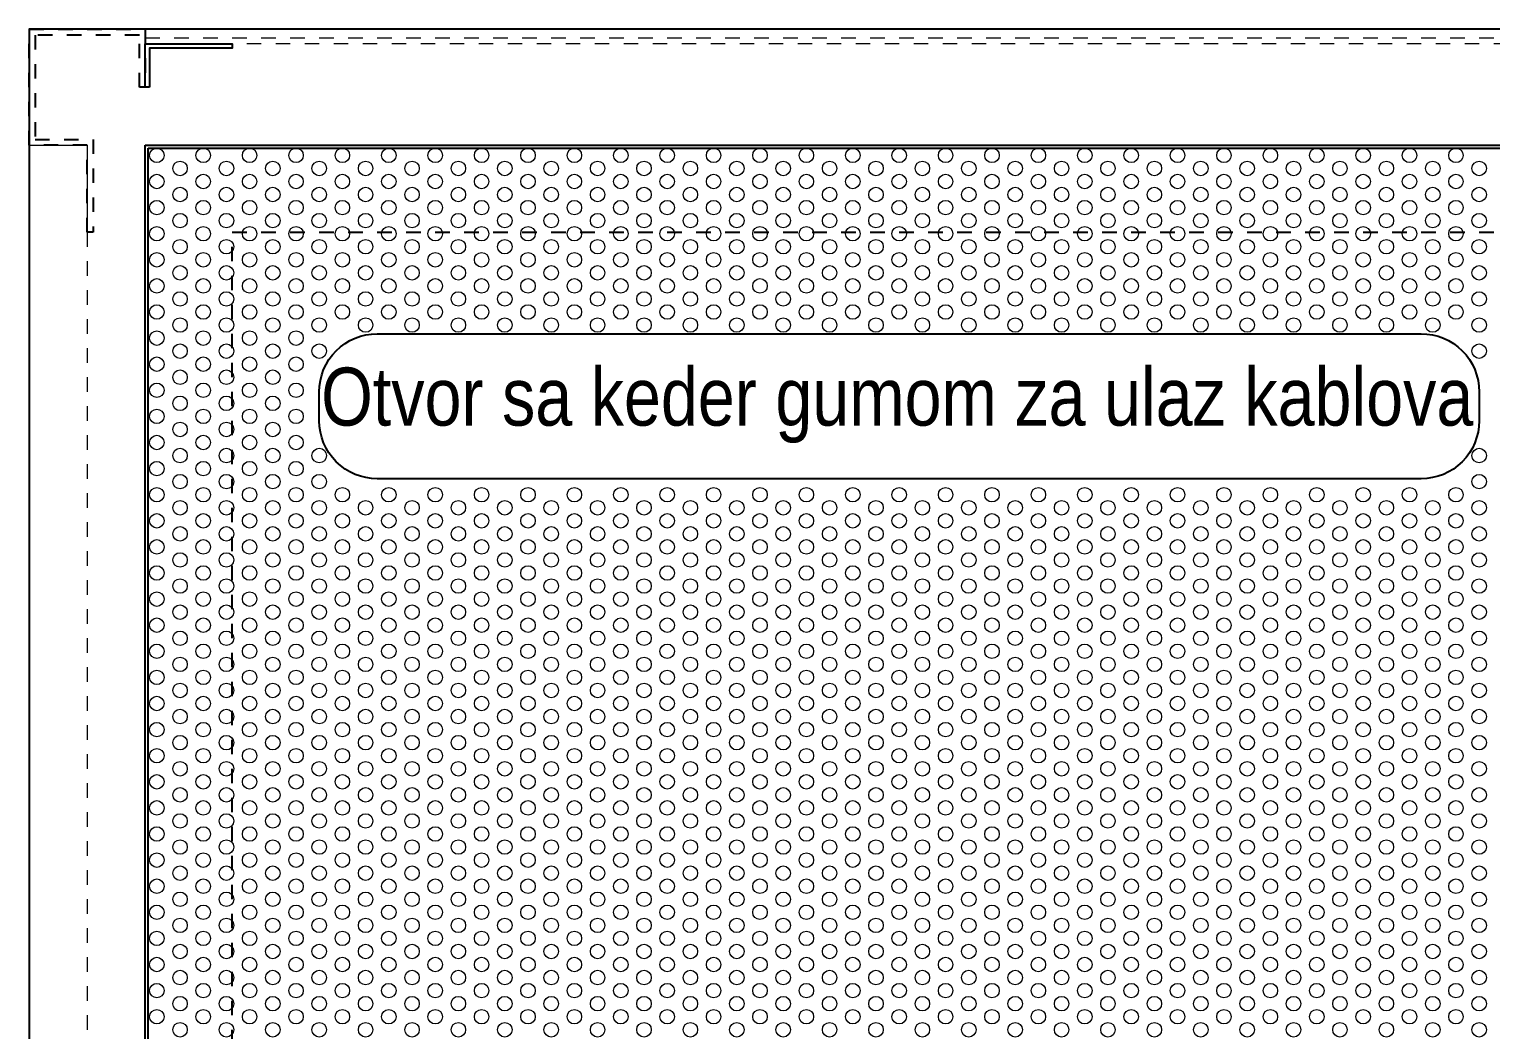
# Model space of a CAD drawing. Header units: millimetres. Extents: x 9130 to 9550, y -18883 to -17651.
# Drawn here: x 9470.9 to 9521.3, y -18787 to -18752.5 of the extents above; entities that cross this region are included whole.
import ezdxf

# ---------------------------------------------------------------- set-up
doc = ezdxf.new("R2010")
doc.units = ezdxf.units.MM
doc.linetypes.add('EPL_DASH', pattern=[1, 0.5, -0.5])
doc.layers.add('00 uvodnice', color=82, linetype='Continuous')
doc.layers.add('02-MODULI', color=7, linetype='Continuous')
doc.layers.add('PDF14_Geometry', color=7, linetype='Continuous', true_color=0x58595a)
doc.styles.add('ARIAL NARROW', font='ARIALN.TTF')

msp = doc.modelspace()

# ---------------------------------------------------------------- linework, layer by layer
at = {"color": 4, "linetype": 'EPL_DASH'}
msp.add_lwpolyline([(9470.852, -18752.5111), (9474.852, -18752.5111), (9474.852, -18754.5111), (9474.652, -18754.5111), (9474.652, -18752.7111), (9471.052, -18752.7111), (9471.052, -18756.3111), (9473.052, -18756.3111), (9473.052, -18759.5111), (9472.852, -18759.5111), (9472.852, -18756.5111), (9470.852, -18756.5111), (9470.852, -18752.5111)], dxfattribs=at)
at = {"color": 5, "linetype": 'EPL_DASH', "lineweight": 15}
for points in [[(9474.852, -18752.8111), (9526.852, -18752.8111), (9526.852, -18753.0111), (9474.852, -18753.0111)], [(9470.852, -18808.5111), (9470.852, -18756.5111), (9472.852, -18756.5111), (9472.852, -18808.5111)]]:
    msp.add_lwpolyline(points, close=True, dxfattribs=at)
at = {"color": 4}
msp.add_lwpolyline([(9475.002, -18754.5111), (9474.852, -18754.5111), (9474.852, -18753.0111), (9477.852, -18753.0111), (9477.852, -18753.1611), (9475.002, -18753.1611)], close=True, dxfattribs=at)
at = {"color": 5, "linetype": 'Continuous'}
for points in [[(9474.852, -18756.5111), (9526.852, -18756.5111), (9526.852, -18808.5111), (9474.852, -18808.5111)], [(9474.952, -18756.6111), (9526.752, -18756.6111), (9526.752, -18808.4111), (9474.952, -18808.4111)]]:
    msp.add_lwpolyline(points, close=True, dxfattribs=at)
at = {"color": 5, "linetype": 'EPL_DASH'}
msp.add_lwpolyline([(9477.852, -18759.5111), (9523.852, -18759.5111), (9523.852, -18805.5111), (9477.852, -18805.5111)], close=True, dxfattribs=at)
at = {"color": 4}
msp.add_lwpolyline([(9482.852, -18763.0111), (9518.852, -18763.0111, -0.4142136), (9520.852, -18765.0111), (9520.852, -18766.0111, -0.4142136), (9518.852, -18768.0111), (9482.852, -18768.0111, -0.4142136), (9480.852, -18766.0111), (9480.852, -18765.0111, -0.4142136)], format="xyb", close=True, dxfattribs=at)
at = {"layer": '00 uvodnice', "color": 5, "linetype": 'Continuous'}
msp.add_lwpolyline([(9470.852, -18812.5111), (9530.852, -18812.5111), (9530.852, -18752.5111), (9470.852, -18752.5111), (9470.852, -18810.5111)], dxfattribs=at)
at = {"layer": 'PDF14_Geometry', "lineweight": 5}
for centre in [(9475.252, -18756.8611), (9476.852, -18756.8611), (9478.452, -18756.8611), (9480.052, -18756.8611), (9481.652, -18756.8611), (9483.252, -18756.8611), (9484.852, -18756.8611), (9486.452, -18756.8611), (9488.052, -18756.8611), (9489.652, -18756.8611), (9491.252, -18756.8611), (9492.852, -18756.8611), (9494.452, -18756.8611), (9496.052, -18756.8611), (9497.652, -18756.8611), (9499.252, -18756.8611), (9500.852, -18756.8611), (9502.452, -18756.8611), (9504.052, -18756.8611), (9505.652, -18756.8611), (9507.252, -18756.8611), (9508.852, -18756.8611), (9510.452, -18756.8611), (9512.052, -18756.8611), (9513.652, -18756.8611), (9515.252, -18756.8611), (9516.852, -18756.8611), (9518.452, -18756.8611), (9520.052, -18756.8611), (9476.052, -18757.3111), (9477.652, -18757.3111), (9479.252, -18757.3111), (9480.852, -18757.3111), (9482.452, -18757.3111), (9484.052, -18757.3111), (9485.652, -18757.3111), (9487.252, -18757.3111), (9488.852, -18757.3111), (9490.452, -18757.3111), (9492.052, -18757.3111), (9493.652, -18757.3111), (9495.252, -18757.3111), (9496.852, -18757.3111), (9498.452, -18757.3111), (9500.052, -18757.3111), (9501.652, -18757.3111), (9503.252, -18757.3111), (9504.852, -18757.3111), (9506.452, -18757.3111), (9508.052, -18757.3111), (9509.652, -18757.3111), (9511.252, -18757.3111), (9512.852, -18757.3111), (9514.452, -18757.3111), (9516.052, -18757.3111), (9517.652, -18757.3111), (9519.252, -18757.3111), (9520.852, -18757.3111), (9475.252, -18757.7611), (9476.852, -18757.7611), (9478.452, -18757.7611), (9480.052, -18757.7611), (9481.652, -18757.7611), (9483.252, -18757.7611), (9484.852, -18757.7611), (9486.452, -18757.7611), (9488.052, -18757.7611), (9489.652, -18757.7611), (9491.252, -18757.7611), (9492.852, -18757.7611), (9494.452, -18757.7611), (9496.052, -18757.7611), (9497.652, -18757.7611), (9499.252, -18757.7611), (9500.852, -18757.7611), (9502.452, -18757.7611), (9504.052, -18757.7611), (9505.652, -18757.7611), (9507.252, -18757.7611), (9508.852, -18757.7611), (9510.452, -18757.7611), (9512.052, -18757.7611), (9513.652, -18757.7611), (9515.252, -18757.7611), (9516.852, -18757.7611), (9518.452, -18757.7611), (9520.052, -18757.7611), (9476.052, -18758.2111), (9477.652, -18758.2111), (9479.252, -18758.2111), (9480.852, -18758.2111), (9482.452, -18758.2111), (9484.052, -18758.2111), (9485.652, -18758.2111), (9487.252, -18758.2111), (9488.852, -18758.2111), (9490.452, -18758.2111), (9492.052, -18758.2111), (9493.652, -18758.2111), (9495.252, -18758.2111), (9496.852, -18758.2111), (9498.452, -18758.2111), (9500.052, -18758.2111), (9501.652, -18758.2111), (9503.252, -18758.2111), (9504.852, -18758.2111), (9506.452, -18758.2111), (9508.052, -18758.2111), (9509.652, -18758.2111), (9511.252, -18758.2111), (9512.852, -18758.2111), (9514.452, -18758.2111), (9516.052, -18758.2111), (9517.652, -18758.2111), (9519.252, -18758.2111), (9520.852, -18758.2111), (9475.252, -18758.6611), (9476.052, -18759.1111), (9476.852, -18758.6611), (9477.652, -18759.1111), (9478.452, -18758.6611), (9479.252, -18759.1111), (9480.052, -18758.6611), (9480.852, -18759.1111), (9481.652, -18758.6611), (9482.452, -18759.1111), (9483.252, -18758.6611), (9484.052, -18759.1111), (9484.852, -18758.6611), (9485.652, -18759.1111), (9486.452, -18758.6611), (9487.252, -18759.1111), (9488.052, -18758.6611), (9488.852, -18759.1111), (9489.652, -18758.6611), (9490.452, -18759.1111), (9491.252, -18758.6611), (9492.052, -18759.1111), (9492.852, -18758.6611), (9493.652, -18759.1111), (9494.452, -18758.6611), (9495.252, -18759.1111), (9496.052, -18758.6611), (9496.852, -18759.1111), (9497.652, -18758.6611), (9498.452, -18759.1111), (9499.252, -18758.6611), (9500.052, -18759.1111), (9500.852, -18758.6611), (9501.652, -18759.1111), (9502.452, -18758.6611), (9503.252, -18759.1111), (9504.052, -18758.6611), (9504.852, -18759.1111), (9505.652, -18758.6611), (9506.452, -18759.1111), (9507.252, -18758.6611), (9508.052, -18759.1111), (9508.852, -18758.6611), (9509.652, -18759.1111), (9510.452, -18758.6611), (9511.252, -18759.1111), (9512.052, -18758.6611), (9512.852, -18759.1111), (9513.652, -18758.6611), (9514.452, -18759.1111), (9515.252, -18758.6611), (9516.052, -18759.1111), (9516.852, -18758.6611), (9517.652, -18759.1111), (9518.452, -18758.6611), (9519.252, -18759.1111), (9520.052, -18758.6611), (9520.852, -18759.1111), (9475.252, -18759.5611), (9476.852, -18759.5611), (9478.452, -18759.5611), (9480.052, -18759.5611), (9481.652, -18759.5611), (9483.252, -18759.5611), (9484.852, -18759.5611), (9486.452, -18759.5611), (9488.052, -18759.5611), (9489.652, -18759.5611), (9491.252, -18759.5611), (9492.852, -18759.5611), (9494.452, -18759.5611), (9496.052, -18759.5611), (9497.652, -18759.5611), (9499.252, -18759.5611), (9500.852, -18759.5611), (9502.452, -18759.5611), (9504.052, -18759.5611), (9505.652, -18759.5611), (9507.252, -18759.5611), (9508.852, -18759.5611), (9510.452, -18759.5611), (9512.052, -18759.5611), (9513.652, -18759.5611), (9515.252, -18759.5611), (9516.852, -18759.5611), (9518.452, -18759.5611), (9520.052, -18759.5611), (9476.052, -18760.0111), (9477.652, -18760.0111), (9479.252, -18760.0111), (9480.852, -18760.0111), (9482.452, -18760.0111), (9484.052, -18760.0111), (9485.652, -18760.0111), (9487.252, -18760.0111), (9488.852, -18760.0111), (9490.452, -18760.0111), (9492.052, -18760.0111), (9493.652, -18760.0111), (9495.252, -18760.0111), (9496.852, -18760.0111), (9498.452, -18760.0111), (9500.052, -18760.0111), (9501.652, -18760.0111), (9503.252, -18760.0111), (9504.852, -18760.0111), (9506.452, -18760.0111), (9508.052, -18760.0111), (9509.652, -18760.0111), (9511.252, -18760.0111), (9512.852, -18760.0111), (9514.452, -18760.0111), (9516.052, -18760.0111), (9517.652, -18760.0111), (9519.252, -18760.0111), (9520.852, -18760.0111), (9475.252, -18760.4611), (9476.852, -18760.4611), (9478.452, -18760.4611), (9480.052, -18760.4611), (9481.652, -18760.4611), (9483.252, -18760.4611), (9484.852, -18760.4611), (9486.452, -18760.4611), (9488.052, -18760.4611), (9489.652, -18760.4611), (9491.252, -18760.4611), (9492.852, -18760.4611), (9494.452, -18760.4611), (9496.052, -18760.4611), (9497.652, -18760.4611), (9499.252, -18760.4611), (9500.852, -18760.4611), (9502.452, -18760.4611), (9504.052, -18760.4611), (9505.652, -18760.4611), (9507.252, -18760.4611), (9508.852, -18760.4611), (9510.452, -18760.4611), (9512.052, -18760.4611), (9513.652, -18760.4611), (9515.252, -18760.4611), (9516.852, -18760.4611), (9518.452, -18760.4611), (9520.052, -18760.4611), (9476.052, -18760.9111), (9477.652, -18760.9111), (9479.252, -18760.9111), (9480.852, -18760.9111), (9482.452, -18760.9111), (9484.052, -18760.9111), (9485.652, -18760.9111), (9487.252, -18760.9111), (9488.852, -18760.9111), (9490.452, -18760.9111), (9492.052, -18760.9111), (9493.652, -18760.9111), (9495.252, -18760.9111), (9496.852, -18760.9111), (9498.452, -18760.9111), (9500.052, -18760.9111), (9501.652, -18760.9111), (9503.252, -18760.9111), (9504.852, -18760.9111), (9506.452, -18760.9111), (9508.052, -18760.9111), (9509.652, -18760.9111), (9511.252, -18760.9111), (9512.852, -18760.9111), (9514.452, -18760.9111), (9516.052, -18760.9111), (9517.652, -18760.9111), (9519.252, -18760.9111), (9520.852, -18760.9111), (9475.252, -18761.3611), (9476.852, -18761.3611), (9478.452, -18761.3611), (9480.052, -18761.3611), (9481.652, -18761.3611), (9483.252, -18761.3611), (9484.852, -18761.3611), (9486.452, -18761.3611), (9488.052, -18761.3611), (9489.652, -18761.3611), (9491.252, -18761.3611), (9492.852, -18761.3611), (9494.452, -18761.3611), (9496.052, -18761.3611), (9497.652, -18761.3611), (9499.252, -18761.3611), (9500.852, -18761.3611), (9502.452, -18761.3611), (9504.052, -18761.3611), (9505.652, -18761.3611), (9507.252, -18761.3611), (9508.852, -18761.3611), (9510.452, -18761.3611), (9512.052, -18761.3611), (9513.652, -18761.3611), (9515.252, -18761.3611), (9516.852, -18761.3611), (9518.452, -18761.3611), (9520.052, -18761.3611), (9476.052, -18761.8111), (9477.652, -18761.8111), (9479.252, -18761.8111), (9480.852, -18761.8111), (9482.452, -18761.8111), (9482.452, -18761.8111), (9484.052, -18761.8111), (9485.652, -18761.8111), (9487.252, -18761.8111), (9488.852, -18761.8111), (9490.452, -18761.8111), (9492.052, -18761.8111), (9493.652, -18761.8111), (9495.252, -18761.8111), (9496.852, -18761.8111), (9498.452, -18761.8111), (9500.052, -18761.8111), (9501.652, -18761.8111), (9503.252, -18761.8111), (9504.852, -18761.8111), (9506.452, -18761.8111), (9508.052, -18761.8111), (9509.652, -18761.8111), (9511.252, -18761.8111), (9512.852, -18761.8111), (9514.452, -18761.8111), (9516.052, -18761.8111), (9517.652, -18761.8111), (9519.252, -18761.8111), (9520.852, -18761.8111), (9475.252, -18762.2611), (9476.852, -18762.2611), (9478.452, -18762.2611), (9480.052, -18762.2611), (9481.652, -18762.2611), (9483.252, -18762.2611), (9484.852, -18762.2611), (9486.452, -18762.2611), (9488.052, -18762.2611), (9489.652, -18762.2611), (9491.252, -18762.2611), (9492.852, -18762.2611), (9494.452, -18762.2611), (9496.052, -18762.2611), (9497.652, -18762.2611), (9499.252, -18762.2611), (9500.852, -18762.2611), (9502.452, -18762.2611), (9504.052, -18762.2611), (9505.652, -18762.2611), (9507.252, -18762.2611), (9508.852, -18762.2611), (9510.452, -18762.2611), (9512.052, -18762.2611), (9513.652, -18762.2611), (9515.252, -18762.2611), (9516.852, -18762.2611), (9518.452, -18762.2611), (9520.052, -18762.2611), (9475.252, -18763.1611), (9476.052, -18762.7111), (9476.852, -18763.1611), (9477.652, -18762.7111), (9478.452, -18763.1611), (9479.252, -18762.7111), (9480.052, -18763.1611), (9480.852, -18762.7111), (9482.452, -18762.7111), (9484.052, -18762.7111), (9485.652, -18762.7111), (9487.252, -18762.7111), (9488.852, -18762.7111), (9490.452, -18762.7111), (9492.052, -18762.7111), (9493.652, -18762.7111), (9495.252, -18762.7111), (9496.852, -18762.7111), (9498.452, -18762.7111), (9500.052, -18762.7111), (9501.652, -18762.7111), (9503.252, -18762.7111), (9504.852, -18762.7111), (9506.452, -18762.7111), (9508.052, -18762.7111), (9509.652, -18762.7111), (9511.252, -18762.7111), (9512.852, -18762.7111), (9514.452, -18762.7111), (9516.052, -18762.7111), (9517.652, -18762.7111), (9519.252, -18762.7111), (9520.852, -18762.7111), (9476.052, -18763.6111), (9477.652, -18763.6111), (9479.252, -18763.6111), (9480.852, -18763.6111), (9520.852, -18763.6111), (9475.252, -18764.0611), (9476.852, -18764.0611), (9478.452, -18764.0611), (9480.052, -18764.0611), (9476.052, -18764.5111), (9477.652, -18764.5111), (9479.252, -18764.5111), (9475.252, -18764.9611), (9476.852, -18764.9611), (9478.452, -18764.9611), (9480.052, -18764.9611), (9476.052, -18765.4111), (9477.652, -18765.4111), (9479.252, -18765.4111), (9475.252, -18765.8611), (9476.852, -18765.8611), (9478.452, -18765.8611), (9480.052, -18765.8611), (9476.052, -18766.3111), (9477.652, -18766.3111), (9479.252, -18766.3111), (9475.252, -18766.7611), (9476.852, -18766.7611), (9478.452, -18766.7611), (9480.052, -18766.7611), (9475.252, -18767.6611), (9476.052, -18767.2111), (9476.852, -18767.6611), (9477.652, -18767.2111), (9478.452, -18767.6611), (9479.252, -18767.2111), (9480.052, -18767.6611), (9480.852, -18767.2111), (9520.852, -18767.2111), (9476.052, -18768.1111), (9477.652, -18768.1111), (9479.252, -18768.1111), (9480.852, -18768.1111), (9520.852, -18768.1111), (9475.252, -18768.5611), (9476.852, -18768.5611), (9478.452, -18768.5611), (9480.052, -18768.5611), (9481.652, -18768.5611), (9483.252, -18768.5611), (9484.852, -18768.5611), (9486.452, -18768.5611), (9488.052, -18768.5611), (9489.652, -18768.5611), (9491.252, -18768.5611), (9492.852, -18768.5611), (9494.452, -18768.5611), (9496.052, -18768.5611), (9497.652, -18768.5611), (9499.252, -18768.5611), (9500.852, -18768.5611), (9502.452, -18768.5611), (9504.052, -18768.5611), (9505.652, -18768.5611), (9507.252, -18768.5611), (9508.852, -18768.5611), (9510.452, -18768.5611), (9512.052, -18768.5611), (9513.652, -18768.5611), (9515.252, -18768.5611), (9516.852, -18768.5611), (9518.452, -18768.5611), (9520.052, -18768.5611), (9476.052, -18769.0111), (9477.652, -18769.0111), (9479.252, -18769.0111), (9480.852, -18769.0111), (9482.452, -18769.0111), (9484.052, -18769.0111), (9485.652, -18769.0111), (9487.252, -18769.0111), (9488.852, -18769.0111), (9490.452, -18769.0111), (9492.052, -18769.0111), (9493.652, -18769.0111), (9495.252, -18769.0111), (9496.852, -18769.0111), (9498.452, -18769.0111), (9500.052, -18769.0111), (9501.652, -18769.0111), (9503.252, -18769.0111), (9504.852, -18769.0111), (9506.452, -18769.0111), (9508.052, -18769.0111), (9509.652, -18769.0111), (9511.252, -18769.0111), (9512.852, -18769.0111), (9514.452, -18769.0111), (9516.052, -18769.0111), (9517.652, -18769.0111), (9519.252, -18769.0111), (9520.852, -18769.0111), (9475.252, -18769.4611), (9476.852, -18769.4611), (9478.452, -18769.4611), (9480.052, -18769.4611), (9481.652, -18769.4611), (9483.252, -18769.4611), (9484.852, -18769.4611), (9486.452, -18769.4611), (9488.052, -18769.4611), (9489.652, -18769.4611), (9491.252, -18769.4611), (9492.852, -18769.4611), (9494.452, -18769.4611), (9496.052, -18769.4611), (9497.652, -18769.4611), (9499.252, -18769.4611), (9500.852, -18769.4611), (9502.452, -18769.4611), (9504.052, -18769.4611), (9505.652, -18769.4611), (9507.252, -18769.4611), (9508.852, -18769.4611), (9510.452, -18769.4611), (9512.052, -18769.4611), (9513.652, -18769.4611), (9515.252, -18769.4611), (9516.852, -18769.4611), (9518.452, -18769.4611), (9520.052, -18769.4611), (9476.052, -18769.9111), (9477.652, -18769.9111), (9479.252, -18769.9111), (9480.852, -18769.9111), (9482.452, -18769.9111), (9484.052, -18769.9111), (9485.652, -18769.9111), (9487.252, -18769.9111), (9488.852, -18769.9111), (9490.452, -18769.9111), (9492.052, -18769.9111), (9493.652, -18769.9111), (9495.252, -18769.9111), (9496.852, -18769.9111), (9498.452, -18769.9111), (9500.052, -18769.9111), (9501.652, -18769.9111), (9503.252, -18769.9111), (9504.852, -18769.9111), (9506.452, -18769.9111), (9508.052, -18769.9111), (9509.652, -18769.9111), (9511.252, -18769.9111), (9512.852, -18769.9111), (9514.452, -18769.9111), (9516.052, -18769.9111), (9517.652, -18769.9111), (9519.252, -18769.9111), (9520.852, -18769.9111), (9475.252, -18770.3611), (9476.852, -18770.3611), (9478.452, -18770.3611), (9480.052, -18770.3611), (9481.652, -18770.3611), (9483.252, -18770.3611), (9484.852, -18770.3611), (9486.452, -18770.3611), (9488.052, -18770.3611), (9489.652, -18770.3611), (9491.252, -18770.3611), (9492.852, -18770.3611), (9494.452, -18770.3611), (9496.052, -18770.3611), (9497.652, -18770.3611), (9499.252, -18770.3611), (9500.852, -18770.3611), (9502.452, -18770.3611), (9504.052, -18770.3611), (9505.652, -18770.3611), (9507.252, -18770.3611), (9508.852, -18770.3611), (9510.452, -18770.3611), (9512.052, -18770.3611), (9513.652, -18770.3611), (9515.252, -18770.3611), (9516.852, -18770.3611), (9518.452, -18770.3611), (9520.052, -18770.3611), (9476.052, -18770.8111), (9477.652, -18770.8111), (9479.252, -18770.8111), (9480.852, -18770.8111), (9482.452, -18770.8111), (9484.052, -18770.8111), (9485.652, -18770.8111), (9487.252, -18770.8111), (9488.852, -18770.8111), (9490.452, -18770.8111), (9492.052, -18770.8111), (9493.652, -18770.8111), (9495.252, -18770.8111), (9496.852, -18770.8111), (9498.452, -18770.8111), (9500.052, -18770.8111), (9501.652, -18770.8111), (9503.252, -18770.8111), (9504.852, -18770.8111), (9506.452, -18770.8111), (9508.052, -18770.8111), (9509.652, -18770.8111), (9511.252, -18770.8111), (9512.852, -18770.8111), (9514.452, -18770.8111), (9516.052, -18770.8111), (9517.652, -18770.8111), (9519.252, -18770.8111), (9520.852, -18770.8111), (9475.252, -18771.2611), (9476.052, -18771.7111), (9476.852, -18771.2611), (9477.652, -18771.7111), (9478.452, -18771.2611), (9479.252, -18771.7111), (9480.052, -18771.2611), (9480.852, -18771.7111), (9481.652, -18771.2611), (9482.452, -18771.7111), (9483.252, -18771.2611), (9484.052, -18771.7111), (9484.852, -18771.2611), (9485.652, -18771.7111), (9486.452, -18771.2611), (9487.252, -18771.7111), (9488.052, -18771.2611), (9488.852, -18771.7111), (9489.652, -18771.2611), (9490.452, -18771.7111), (9491.252, -18771.2611), (9492.052, -18771.7111), (9492.852, -18771.2611), (9493.652, -18771.7111), (9494.452, -18771.2611), (9495.252, -18771.7111), (9496.052, -18771.2611), (9496.852, -18771.7111), (9497.652, -18771.2611), (9498.452, -18771.7111), (9499.252, -18771.2611), (9500.052, -18771.7111), (9500.852, -18771.2611), (9501.652, -18771.7111), (9502.452, -18771.2611), (9503.252, -18771.7111), (9504.052, -18771.2611), (9504.852, -18771.7111), (9505.652, -18771.2611), (9506.452, -18771.7111), (9507.252, -18771.2611), (9508.052, -18771.7111), (9508.852, -18771.2611), (9509.652, -18771.7111), (9510.452, -18771.2611), (9511.252, -18771.7111), (9512.052, -18771.2611), (9512.852, -18771.7111), (9513.652, -18771.2611), (9514.452, -18771.7111), (9515.252, -18771.2611), (9516.052, -18771.7111), (9516.852, -18771.2611), (9517.652, -18771.7111), (9518.452, -18771.2611), (9519.252, -18771.7111), (9520.052, -18771.2611), (9520.852, -18771.7111), (9475.252, -18772.1611), (9476.852, -18772.1611), (9478.452, -18772.1611), (9480.052, -18772.1611), (9481.652, -18772.1611), (9483.252, -18772.1611), (9484.852, -18772.1611), (9486.452, -18772.1611), (9488.052, -18772.1611), (9489.652, -18772.1611), (9491.252, -18772.1611), (9492.852, -18772.1611), (9494.452, -18772.1611), (9496.052, -18772.1611), (9497.652, -18772.1611), (9499.252, -18772.1611), (9500.852, -18772.1611), (9502.452, -18772.1611), (9504.052, -18772.1611), (9505.652, -18772.1611), (9507.252, -18772.1611), (9508.852, -18772.1611), (9510.452, -18772.1611), (9512.052, -18772.1611), (9513.652, -18772.1611), (9515.252, -18772.1611), (9516.852, -18772.1611), (9518.452, -18772.1611), (9520.052, -18772.1611), (9476.052, -18772.6111), (9477.652, -18772.6111), (9479.252, -18772.6111), (9480.852, -18772.6111), (9482.452, -18772.6111), (9484.052, -18772.6111), (9485.652, -18772.6111), (9487.252, -18772.6111), (9488.852, -18772.6111), (9490.452, -18772.6111), (9492.052, -18772.6111), (9493.652, -18772.6111), (9495.252, -18772.6111), (9496.852, -18772.6111), (9498.452, -18772.6111), (9500.052, -18772.6111), (9501.652, -18772.6111), (9503.252, -18772.6111), (9504.852, -18772.6111), (9506.452, -18772.6111), (9508.052, -18772.6111), (9509.652, -18772.6111), (9511.252, -18772.6111), (9512.852, -18772.6111), (9514.452, -18772.6111), (9516.052, -18772.6111), (9517.652, -18772.6111), (9519.252, -18772.6111), (9520.852, -18772.6111), (9475.252, -18773.0611), (9476.852, -18773.0611), (9478.452, -18773.0611), (9480.052, -18773.0611), (9481.652, -18773.0611), (9483.252, -18773.0611), (9484.852, -18773.0611), (9486.452, -18773.0611), (9488.052, -18773.0611), (9489.652, -18773.0611), (9491.252, -18773.0611), (9492.852, -18773.0611), (9494.452, -18773.0611), (9496.052, -18773.0611), (9497.652, -18773.0611), (9499.252, -18773.0611), (9500.852, -18773.0611), (9502.452, -18773.0611), (9504.052, -18773.0611), (9505.652, -18773.0611), (9507.252, -18773.0611), (9508.852, -18773.0611), (9510.452, -18773.0611), (9512.052, -18773.0611), (9513.652, -18773.0611), (9515.252, -18773.0611), (9516.852, -18773.0611), (9518.452, -18773.0611), (9520.052, -18773.0611), (9476.052, -18773.5111), (9477.652, -18773.5111), (9479.252, -18773.5111), (9480.852, -18773.5111), (9482.452, -18773.5111), (9484.052, -18773.5111), (9485.652, -18773.5111), (9487.252, -18773.5111), (9488.852, -18773.5111), (9490.452, -18773.5111), (9492.052, -18773.5111), (9493.652, -18773.5111), (9495.252, -18773.5111), (9496.852, -18773.5111), (9498.452, -18773.5111), (9500.052, -18773.5111), (9501.652, -18773.5111), (9503.252, -18773.5111), (9504.852, -18773.5111), (9506.452, -18773.5111), (9508.052, -18773.5111), (9509.652, -18773.5111), (9511.252, -18773.5111), (9512.852, -18773.5111), (9514.452, -18773.5111), (9516.052, -18773.5111), (9517.652, -18773.5111), (9519.252, -18773.5111), (9520.852, -18773.5111), (9475.252, -18773.9611), (9476.852, -18773.9611), (9478.452, -18773.9611), (9480.052, -18773.9611), (9481.652, -18773.9611), (9483.252, -18773.9611), (9484.852, -18773.9611), (9486.452, -18773.9611), (9488.052, -18773.9611), (9489.652, -18773.9611), (9491.252, -18773.9611), (9492.852, -18773.9611), (9494.452, -18773.9611), (9496.052, -18773.9611), (9497.652, -18773.9611), (9499.252, -18773.9611), (9500.852, -18773.9611), (9502.452, -18773.9611), (9504.052, -18773.9611), (9505.652, -18773.9611), (9507.252, -18773.9611), (9508.852, -18773.9611), (9510.452, -18773.9611), (9512.052, -18773.9611), (9513.652, -18773.9611), (9515.252, -18773.9611), (9516.852, -18773.9611), (9518.452, -18773.9611), (9520.052, -18773.9611), (9476.052, -18774.4111), (9477.652, -18774.4111), (9479.252, -18774.4111), (9480.852, -18774.4111), (9482.452, -18774.4111), (9484.052, -18774.4111), (9485.652, -18774.4111), (9487.252, -18774.4111), (9488.852, -18774.4111), (9490.452, -18774.4111), (9492.052, -18774.4111), (9493.652, -18774.4111), (9495.252, -18774.4111), (9496.852, -18774.4111), (9498.452, -18774.4111), (9500.052, -18774.4111), (9501.652, -18774.4111), (9503.252, -18774.4111), (9504.852, -18774.4111), (9506.452, -18774.4111), (9508.052, -18774.4111), (9509.652, -18774.4111), (9511.252, -18774.4111), (9512.852, -18774.4111), (9514.452, -18774.4111), (9516.052, -18774.4111), (9517.652, -18774.4111), (9519.252, -18774.4111), (9520.852, -18774.4111), (9475.252, -18774.8611), (9476.852, -18774.8611), (9478.452, -18774.8611), (9480.052, -18774.8611), (9481.652, -18774.8611), (9483.252, -18774.8611), (9484.852, -18774.8611), (9486.452, -18774.8611), (9488.052, -18774.8611), (9489.652, -18774.8611), (9491.252, -18774.8611), (9492.852, -18774.8611), (9494.452, -18774.8611), (9496.052, -18774.8611), (9497.652, -18774.8611), (9499.252, -18774.8611), (9500.852, -18774.8611), (9502.452, -18774.8611), (9504.052, -18774.8611), (9505.652, -18774.8611), (9507.252, -18774.8611), (9508.852, -18774.8611), (9510.452, -18774.8611), (9512.052, -18774.8611), (9513.652, -18774.8611), (9515.252, -18774.8611), (9516.852, -18774.8611), (9518.452, -18774.8611), (9520.052, -18774.8611), (9475.252, -18775.7611), (9476.052, -18775.3111), (9476.852, -18775.7611), (9477.652, -18775.3111), (9478.452, -18775.7611), (9479.252, -18775.3111), (9480.052, -18775.7611), (9480.852, -18775.3111), (9481.652, -18775.7611), (9482.452, -18775.3111), (9483.252, -18775.7611), (9484.052, -18775.3111), (9484.852, -18775.7611), (9485.652, -18775.3111), (9486.452, -18775.7611), (9487.252, -18775.3111), (9488.052, -18775.7611), (9488.852, -18775.3111), (9489.652, -18775.7611), (9490.452, -18775.3111), (9491.252, -18775.7611), (9492.052, -18775.3111), (9492.852, -18775.7611), (9493.652, -18775.3111), (9494.452, -18775.7611), (9495.252, -18775.3111), (9496.052, -18775.7611), (9496.852, -18775.3111), (9497.652, -18775.7611), (9498.452, -18775.3111), (9499.252, -18775.7611), (9500.052, -18775.3111), (9500.852, -18775.7611), (9501.652, -18775.3111), (9502.452, -18775.7611), (9503.252, -18775.3111), (9504.052, -18775.7611), (9504.852, -18775.3111), (9505.652, -18775.7611), (9506.452, -18775.3111), (9507.252, -18775.7611), (9508.052, -18775.3111), (9508.852, -18775.7611), (9509.652, -18775.3111), (9510.452, -18775.7611), (9511.252, -18775.3111), (9512.052, -18775.7611), (9512.852, -18775.3111), (9513.652, -18775.7611), (9514.452, -18775.3111), (9515.252, -18775.7611), (9516.052, -18775.3111), (9516.852, -18775.7611), (9517.652, -18775.3111), (9518.452, -18775.7611), (9519.252, -18775.3111), (9520.052, -18775.7611), (9520.852, -18775.3111), (9476.052, -18776.2111), (9477.652, -18776.2111), (9479.252, -18776.2111), (9480.852, -18776.2111), (9482.452, -18776.2111), (9484.052, -18776.2111), (9485.652, -18776.2111), (9487.252, -18776.2111), (9488.852, -18776.2111), (9490.452, -18776.2111), (9492.052, -18776.2111), (9493.652, -18776.2111), (9495.252, -18776.2111), (9496.852, -18776.2111), (9498.452, -18776.2111), (9500.052, -18776.2111), (9501.652, -18776.2111), (9503.252, -18776.2111), (9504.852, -18776.2111), (9506.452, -18776.2111), (9508.052, -18776.2111), (9509.652, -18776.2111), (9511.252, -18776.2111), (9512.852, -18776.2111), (9514.452, -18776.2111), (9516.052, -18776.2111), (9517.652, -18776.2111), (9519.252, -18776.2111), (9520.852, -18776.2111), (9475.252, -18776.6611), (9476.852, -18776.6611), (9478.452, -18776.6611), (9480.052, -18776.6611), (9481.652, -18776.6611), (9483.252, -18776.6611), (9484.852, -18776.6611), (9486.452, -18776.6611), (9488.052, -18776.6611), (9489.652, -18776.6611), (9491.252, -18776.6611), (9492.852, -18776.6611), (9494.452, -18776.6611), (9496.052, -18776.6611), (9497.652, -18776.6611), (9499.252, -18776.6611), (9500.852, -18776.6611), (9502.452, -18776.6611), (9504.052, -18776.6611), (9505.652, -18776.6611), (9507.252, -18776.6611), (9508.852, -18776.6611), (9510.452, -18776.6611), (9512.052, -18776.6611), (9513.652, -18776.6611), (9515.252, -18776.6611), (9516.852, -18776.6611), (9518.452, -18776.6611), (9520.052, -18776.6611), (9476.052, -18777.1111), (9477.652, -18777.1111), (9479.252, -18777.1111), (9480.852, -18777.1111), (9482.452, -18777.1111), (9484.052, -18777.1111), (9485.652, -18777.1111), (9487.252, -18777.1111), (9488.852, -18777.1111), (9490.452, -18777.1111), (9492.052, -18777.1111), (9493.652, -18777.1111), (9495.252, -18777.1111), (9496.852, -18777.1111), (9498.452, -18777.1111), (9500.052, -18777.1111), (9501.652, -18777.1111), (9503.252, -18777.1111), (9504.852, -18777.1111), (9506.452, -18777.1111), (9508.052, -18777.1111), (9509.652, -18777.1111), (9511.252, -18777.1111), (9512.852, -18777.1111), (9514.452, -18777.1111), (9516.052, -18777.1111), (9517.652, -18777.1111), (9519.252, -18777.1111), (9520.852, -18777.1111), (9475.252, -18777.5611), (9476.852, -18777.5611), (9478.452, -18777.5611), (9480.052, -18777.5611), (9481.652, -18777.5611), (9483.252, -18777.5611), (9484.852, -18777.5611), (9486.452, -18777.5611), (9488.052, -18777.5611), (9489.652, -18777.5611), (9491.252, -18777.5611), (9492.852, -18777.5611), (9494.452, -18777.5611), (9496.052, -18777.5611), (9497.652, -18777.5611), (9499.252, -18777.5611), (9500.852, -18777.5611), (9502.452, -18777.5611), (9504.052, -18777.5611), (9505.652, -18777.5611), (9507.252, -18777.5611), (9508.852, -18777.5611), (9510.452, -18777.5611), (9512.052, -18777.5611), (9513.652, -18777.5611), (9515.252, -18777.5611), (9516.852, -18777.5611), (9518.452, -18777.5611), (9520.052, -18777.5611), (9476.052, -18778.0111), (9477.652, -18778.0111), (9479.252, -18778.0111), (9480.852, -18778.0111), (9482.452, -18778.0111), (9484.052, -18778.0111), (9485.652, -18778.0111), (9487.252, -18778.0111), (9488.852, -18778.0111), (9490.452, -18778.0111), (9492.052, -18778.0111), (9493.652, -18778.0111), (9495.252, -18778.0111), (9496.852, -18778.0111), (9498.452, -18778.0111), (9500.052, -18778.0111), (9501.652, -18778.0111), (9503.252, -18778.0111), (9504.852, -18778.0111), (9506.452, -18778.0111), (9508.052, -18778.0111), (9509.652, -18778.0111), (9511.252, -18778.0111), (9512.852, -18778.0111), (9514.452, -18778.0111), (9516.052, -18778.0111), (9517.652, -18778.0111), (9519.252, -18778.0111), (9520.852, -18778.0111), (9475.252, -18778.4611), (9476.852, -18778.4611), (9478.452, -18778.4611), (9480.052, -18778.4611), (9481.652, -18778.4611), (9483.252, -18778.4611), (9484.852, -18778.4611), (9486.452, -18778.4611), (9488.052, -18778.4611), (9489.652, -18778.4611), (9491.252, -18778.4611), (9492.852, -18778.4611), (9494.452, -18778.4611), (9496.052, -18778.4611), (9497.652, -18778.4611), (9499.252, -18778.4611), (9500.852, -18778.4611), (9502.452, -18778.4611), (9504.052, -18778.4611), (9505.652, -18778.4611), (9507.252, -18778.4611), (9508.852, -18778.4611), (9510.452, -18778.4611), (9512.052, -18778.4611), (9513.652, -18778.4611), (9515.252, -18778.4611), (9516.852, -18778.4611), (9518.452, -18778.4611), (9520.052, -18778.4611), (9476.052, -18778.9111), (9477.652, -18778.9111), (9479.252, -18778.9111), (9480.852, -18778.9111), (9482.452, -18778.9111), (9484.052, -18778.9111), (9485.652, -18778.9111), (9487.252, -18778.9111), (9488.852, -18778.9111), (9490.452, -18778.9111), (9492.052, -18778.9111), (9493.652, -18778.9111), (9495.252, -18778.9111), (9496.852, -18778.9111), (9498.452, -18778.9111), (9500.052, -18778.9111), (9501.652, -18778.9111), (9503.252, -18778.9111), (9504.852, -18778.9111), (9506.452, -18778.9111), (9508.052, -18778.9111), (9509.652, -18778.9111), (9511.252, -18778.9111), (9512.852, -18778.9111), (9514.452, -18778.9111), (9516.052, -18778.9111), (9517.652, -18778.9111), (9519.252, -18778.9111), (9520.852, -18778.9111), (9475.252, -18779.3611), (9476.852, -18779.3611), (9478.452, -18779.3611), (9480.052, -18779.3611), (9481.652, -18779.3611), (9483.252, -18779.3611), (9484.852, -18779.3611), (9486.452, -18779.3611), (9488.052, -18779.3611), (9489.652, -18779.3611), (9491.252, -18779.3611), (9492.852, -18779.3611), (9494.452, -18779.3611), (9496.052, -18779.3611), (9497.652, -18779.3611), (9499.252, -18779.3611), (9500.852, -18779.3611), (9502.452, -18779.3611), (9504.052, -18779.3611), (9505.652, -18779.3611), (9507.252, -18779.3611), (9508.852, -18779.3611), (9510.452, -18779.3611), (9512.052, -18779.3611), (9513.652, -18779.3611), (9515.252, -18779.3611), (9516.852, -18779.3611), (9518.452, -18779.3611), (9520.052, -18779.3611), (9475.252, -18780.2611), (9476.052, -18779.8111), (9476.852, -18780.2611), (9477.652, -18779.8111), (9478.452, -18780.2611), (9479.252, -18779.8111), (9480.052, -18780.2611), (9480.852, -18779.8111), (9481.652, -18780.2611), (9482.452, -18779.8111), (9483.252, -18780.2611), (9484.052, -18779.8111), (9484.852, -18780.2611), (9485.652, -18779.8111), (9486.452, -18780.2611), (9487.252, -18779.8111), (9488.052, -18780.2611), (9488.852, -18779.8111), (9489.652, -18780.2611), (9490.452, -18779.8111), (9491.252, -18780.2611), (9492.052, -18779.8111), (9492.852, -18780.2611), (9493.652, -18779.8111), (9494.452, -18780.2611), (9495.252, -18779.8111), (9496.052, -18780.2611), (9496.852, -18779.8111), (9497.652, -18780.2611), (9498.452, -18779.8111), (9499.252, -18780.2611), (9500.052, -18779.8111), (9500.852, -18780.2611), (9501.652, -18779.8111), (9502.452, -18780.2611), (9503.252, -18779.8111), (9504.052, -18780.2611), (9504.852, -18779.8111), (9505.652, -18780.2611), (9506.452, -18779.8111), (9507.252, -18780.2611), (9508.052, -18779.8111), (9508.852, -18780.2611), (9509.652, -18779.8111), (9510.452, -18780.2611), (9511.252, -18779.8111), (9512.052, -18780.2611), (9512.852, -18779.8111), (9513.652, -18780.2611), (9514.452, -18779.8111), (9515.252, -18780.2611), (9516.052, -18779.8111), (9516.852, -18780.2611), (9517.652, -18779.8111), (9518.452, -18780.2611), (9519.252, -18779.8111), (9520.052, -18780.2611), (9520.852, -18779.8111), (9476.052, -18780.7111), (9477.652, -18780.7111), (9479.252, -18780.7111), (9480.852, -18780.7111), (9482.452, -18780.7111), (9484.052, -18780.7111), (9485.652, -18780.7111), (9487.252, -18780.7111), (9488.852, -18780.7111), (9490.452, -18780.7111), (9492.052, -18780.7111), (9493.652, -18780.7111), (9495.252, -18780.7111), (9496.852, -18780.7111), (9498.452, -18780.7111), (9500.052, -18780.7111), (9501.652, -18780.7111), (9503.252, -18780.7111), (9504.852, -18780.7111), (9506.452, -18780.7111), (9508.052, -18780.7111), (9509.652, -18780.7111), (9511.252, -18780.7111), (9512.852, -18780.7111), (9514.452, -18780.7111), (9516.052, -18780.7111), (9517.652, -18780.7111), (9519.252, -18780.7111), (9520.852, -18780.7111), (9475.252, -18781.1611), (9476.852, -18781.1611), (9478.452, -18781.1611), (9480.052, -18781.1611), (9481.652, -18781.1611), (9483.252, -18781.1611), (9484.852, -18781.1611), (9486.452, -18781.1611), (9488.052, -18781.1611), (9489.652, -18781.1611), (9491.252, -18781.1611), (9492.852, -18781.1611), (9494.452, -18781.1611), (9496.052, -18781.1611), (9497.652, -18781.1611), (9499.252, -18781.1611), (9500.852, -18781.1611), (9502.452, -18781.1611), (9504.052, -18781.1611), (9505.652, -18781.1611), (9507.252, -18781.1611), (9508.852, -18781.1611), (9510.452, -18781.1611), (9512.052, -18781.1611), (9513.652, -18781.1611), (9515.252, -18781.1611), (9516.852, -18781.1611), (9518.452, -18781.1611), (9520.052, -18781.1611), (9476.052, -18781.6111), (9477.652, -18781.6111), (9479.252, -18781.6111), (9480.852, -18781.6111), (9482.452, -18781.6111), (9484.052, -18781.6111), (9485.652, -18781.6111), (9487.252, -18781.6111), (9488.852, -18781.6111), (9490.452, -18781.6111), (9492.052, -18781.6111), (9493.652, -18781.6111), (9495.252, -18781.6111), (9496.852, -18781.6111), (9498.452, -18781.6111), (9500.052, -18781.6111), (9501.652, -18781.6111), (9503.252, -18781.6111), (9504.852, -18781.6111), (9506.452, -18781.6111), (9508.052, -18781.6111), (9509.652, -18781.6111), (9511.252, -18781.6111), (9512.852, -18781.6111), (9514.452, -18781.6111), (9516.052, -18781.6111), (9517.652, -18781.6111), (9519.252, -18781.6111), (9520.852, -18781.6111), (9475.252, -18782.0611), (9476.852, -18782.0611), (9478.452, -18782.0611), (9480.052, -18782.0611), (9481.652, -18782.0611), (9483.252, -18782.0611), (9484.852, -18782.0611), (9486.452, -18782.0611), (9488.052, -18782.0611), (9489.652, -18782.0611), (9491.252, -18782.0611), (9492.852, -18782.0611), (9494.452, -18782.0611), (9496.052, -18782.0611), (9497.652, -18782.0611), (9499.252, -18782.0611), (9500.852, -18782.0611), (9502.452, -18782.0611), (9504.052, -18782.0611), (9505.652, -18782.0611), (9507.252, -18782.0611), (9508.852, -18782.0611), (9510.452, -18782.0611), (9512.052, -18782.0611), (9513.652, -18782.0611), (9515.252, -18782.0611), (9516.852, -18782.0611), (9518.452, -18782.0611), (9520.052, -18782.0611), (9476.052, -18782.5111), (9477.652, -18782.5111), (9479.252, -18782.5111), (9480.852, -18782.5111), (9482.452, -18782.5111), (9484.052, -18782.5111), (9485.652, -18782.5111), (9487.252, -18782.5111), (9488.852, -18782.5111), (9490.452, -18782.5111), (9492.052, -18782.5111), (9493.652, -18782.5111), (9495.252, -18782.5111), (9496.852, -18782.5111), (9498.452, -18782.5111), (9500.052, -18782.5111), (9501.652, -18782.5111), (9503.252, -18782.5111), (9504.852, -18782.5111), (9506.452, -18782.5111), (9508.052, -18782.5111), (9509.652, -18782.5111), (9511.252, -18782.5111), (9512.852, -18782.5111), (9514.452, -18782.5111), (9516.052, -18782.5111), (9517.652, -18782.5111), (9519.252, -18782.5111), (9520.852, -18782.5111), (9475.252, -18782.9611), (9476.852, -18782.9611), (9478.452, -18782.9611), (9480.052, -18782.9611), (9481.652, -18782.9611), (9483.252, -18782.9611), (9484.852, -18782.9611), (9486.452, -18782.9611), (9488.052, -18782.9611), (9489.652, -18782.9611), (9491.252, -18782.9611), (9492.852, -18782.9611), (9494.452, -18782.9611), (9496.052, -18782.9611), (9497.652, -18782.9611), (9499.252, -18782.9611), (9500.852, -18782.9611), (9502.452, -18782.9611), (9504.052, -18782.9611), (9505.652, -18782.9611), (9507.252, -18782.9611), (9508.852, -18782.9611), (9510.452, -18782.9611), (9512.052, -18782.9611), (9513.652, -18782.9611), (9515.252, -18782.9611), (9516.852, -18782.9611), (9518.452, -18782.9611), (9520.052, -18782.9611), (9476.052, -18783.4111), (9477.652, -18783.4111), (9479.252, -18783.4111), (9480.852, -18783.4111), (9482.452, -18783.4111), (9484.052, -18783.4111), (9485.652, -18783.4111), (9487.252, -18783.4111), (9488.852, -18783.4111), (9490.452, -18783.4111), (9492.052, -18783.4111), (9493.652, -18783.4111), (9495.252, -18783.4111), (9496.852, -18783.4111), (9498.452, -18783.4111), (9500.052, -18783.4111), (9501.652, -18783.4111), (9503.252, -18783.4111), (9504.852, -18783.4111), (9506.452, -18783.4111), (9508.052, -18783.4111), (9509.652, -18783.4111), (9511.252, -18783.4111), (9512.852, -18783.4111), (9514.452, -18783.4111), (9516.052, -18783.4111), (9517.652, -18783.4111), (9519.252, -18783.4111), (9520.852, -18783.4111), (9475.252, -18783.8611), (9476.052, -18784.3111), (9476.852, -18783.8611), (9477.652, -18784.3111), (9478.452, -18783.8611), (9479.252, -18784.3111), (9480.052, -18783.8611), (9480.852, -18784.3111), (9481.652, -18783.8611), (9482.452, -18784.3111), (9483.252, -18783.8611), (9484.052, -18784.3111), (9484.852, -18783.8611), (9485.652, -18784.3111), (9486.452, -18783.8611), (9487.252, -18784.3111), (9488.052, -18783.8611), (9488.852, -18784.3111), (9489.652, -18783.8611), (9490.452, -18784.3111), (9491.252, -18783.8611), (9492.052, -18784.3111), (9492.852, -18783.8611), (9493.652, -18784.3111), (9494.452, -18783.8611), (9495.252, -18784.3111), (9496.052, -18783.8611), (9496.852, -18784.3111), (9497.652, -18783.8611), (9498.452, -18784.3111), (9499.252, -18783.8611), (9500.052, -18784.3111), (9500.852, -18783.8611), (9501.652, -18784.3111), (9502.452, -18783.8611), (9503.252, -18784.3111), (9504.052, -18783.8611), (9504.852, -18784.3111), (9505.652, -18783.8611), (9506.452, -18784.3111), (9507.252, -18783.8611), (9508.052, -18784.3111), (9508.852, -18783.8611), (9509.652, -18784.3111), (9510.452, -18783.8611), (9511.252, -18784.3111), (9512.052, -18783.8611), (9512.852, -18784.3111), (9513.652, -18783.8611), (9514.452, -18784.3111), (9515.252, -18783.8611), (9516.052, -18784.3111), (9516.852, -18783.8611), (9517.652, -18784.3111), (9518.452, -18783.8611), (9519.252, -18784.3111), (9520.052, -18783.8611), (9520.852, -18784.3111), (9475.252, -18784.7611), (9476.852, -18784.7611), (9478.452, -18784.7611), (9480.052, -18784.7611), (9481.652, -18784.7611), (9483.252, -18784.7611), (9484.852, -18784.7611), (9486.452, -18784.7611), (9488.052, -18784.7611), (9489.652, -18784.7611), (9491.252, -18784.7611), (9492.852, -18784.7611), (9494.452, -18784.7611), (9496.052, -18784.7611), (9497.652, -18784.7611), (9499.252, -18784.7611), (9500.852, -18784.7611), (9502.452, -18784.7611), (9504.052, -18784.7611), (9505.652, -18784.7611), (9507.252, -18784.7611), (9508.852, -18784.7611), (9510.452, -18784.7611), (9512.052, -18784.7611), (9513.652, -18784.7611), (9515.252, -18784.7611), (9516.852, -18784.7611), (9518.452, -18784.7611), (9520.052, -18784.7611), (9476.052, -18785.2111), (9477.652, -18785.2111), (9479.252, -18785.2111), (9480.852, -18785.2111), (9482.452, -18785.2111), (9484.052, -18785.2111), (9485.652, -18785.2111), (9487.252, -18785.2111), (9488.852, -18785.2111), (9490.452, -18785.2111), (9492.052, -18785.2111), (9493.652, -18785.2111), (9495.252, -18785.2111), (9496.852, -18785.2111), (9498.452, -18785.2111), (9500.052, -18785.2111), (9501.652, -18785.2111), (9503.252, -18785.2111), (9504.852, -18785.2111), (9506.452, -18785.2111), (9508.052, -18785.2111), (9509.652, -18785.2111), (9511.252, -18785.2111), (9512.852, -18785.2111), (9514.452, -18785.2111), (9516.052, -18785.2111), (9517.652, -18785.2111), (9519.252, -18785.2111), (9520.852, -18785.2111), (9475.252, -18785.6611), (9476.852, -18785.6611), (9478.452, -18785.6611), (9480.052, -18785.6611), (9481.652, -18785.6611), (9483.252, -18785.6611), (9484.852, -18785.6611), (9486.452, -18785.6611), (9488.052, -18785.6611), (9489.652, -18785.6611), (9491.252, -18785.6611), (9492.852, -18785.6611), (9494.452, -18785.6611), (9496.052, -18785.6611), (9497.652, -18785.6611), (9499.252, -18785.6611), (9500.852, -18785.6611), (9502.452, -18785.6611), (9504.052, -18785.6611), (9505.652, -18785.6611), (9507.252, -18785.6611), (9508.852, -18785.6611), (9510.452, -18785.6611), (9512.052, -18785.6611), (9513.652, -18785.6611), (9515.252, -18785.6611), (9516.852, -18785.6611), (9518.452, -18785.6611), (9520.052, -18785.6611), (9476.052, -18786.1111), (9477.652, -18786.1111), (9479.252, -18786.1111), (9480.852, -18786.1111), (9482.452, -18786.1111), (9484.052, -18786.1111), (9485.652, -18786.1111), (9487.252, -18786.1111), (9488.852, -18786.1111), (9490.452, -18786.1111), (9492.052, -18786.1111), (9493.652, -18786.1111), (9495.252, -18786.1111), (9496.852, -18786.1111), (9498.452, -18786.1111), (9500.052, -18786.1111), (9501.652, -18786.1111), (9503.252, -18786.1111), (9504.852, -18786.1111), (9506.452, -18786.1111), (9508.052, -18786.1111), (9509.652, -18786.1111), (9511.252, -18786.1111), (9512.852, -18786.1111), (9514.452, -18786.1111), (9516.052, -18786.1111), (9517.652, -18786.1111), (9519.252, -18786.1111), (9520.852, -18786.1111), (9475.252, -18786.5611), (9476.852, -18786.5611), (9478.452, -18786.5611), (9480.052, -18786.5611), (9481.652, -18786.5611), (9483.252, -18786.5611), (9484.852, -18786.5611), (9486.452, -18786.5611), (9488.052, -18786.5611), (9489.652, -18786.5611), (9491.252, -18786.5611), (9492.852, -18786.5611), (9494.452, -18786.5611), (9496.052, -18786.5611), (9497.652, -18786.5611), (9499.252, -18786.5611), (9500.852, -18786.5611), (9502.452, -18786.5611), (9504.052, -18786.5611), (9505.652, -18786.5611), (9507.252, -18786.5611), (9508.852, -18786.5611), (9510.452, -18786.5611), (9512.052, -18786.5611), (9513.652, -18786.5611), (9515.252, -18786.5611), (9516.852, -18786.5611), (9518.452, -18786.5611), (9520.052, -18786.5611), (9476.052, -18787.0111), (9477.652, -18787.0111), (9479.252, -18787.0111), (9480.852, -18787.0111), (9482.452, -18787.0111), (9484.052, -18787.0111), (9485.652, -18787.0111), (9487.252, -18787.0111), (9488.852, -18787.0111), (9490.452, -18787.0111), (9492.052, -18787.0111), (9493.652, -18787.0111), (9495.252, -18787.0111), (9496.852, -18787.0111), (9498.452, -18787.0111), (9500.052, -18787.0111), (9501.652, -18787.0111), (9503.252, -18787.0111), (9504.852, -18787.0111), (9506.452, -18787.0111), (9508.052, -18787.0111), (9509.652, -18787.0111), (9511.252, -18787.0111), (9512.852, -18787.0111), (9514.452, -18787.0111), (9516.052, -18787.0111), (9517.652, -18787.0111), (9519.252, -18787.0111), (9520.852, -18787.0111)]:
    msp.add_circle(centre, 0.25, dxfattribs=at)

# ---------------------------------------------------------------- texts
at = {"layer": '02-MODULI', "insert": (9500.7844, -18764.1785), "char_height": 2, "width": 65.324586, "attachment_point": 2, "style": 'ARIAL NARROW'}
msp.add_mtext('Otvor sa keder gumom za ulaz kablova ', dxfattribs=at)

doc.saveas('drawing.dxf')
